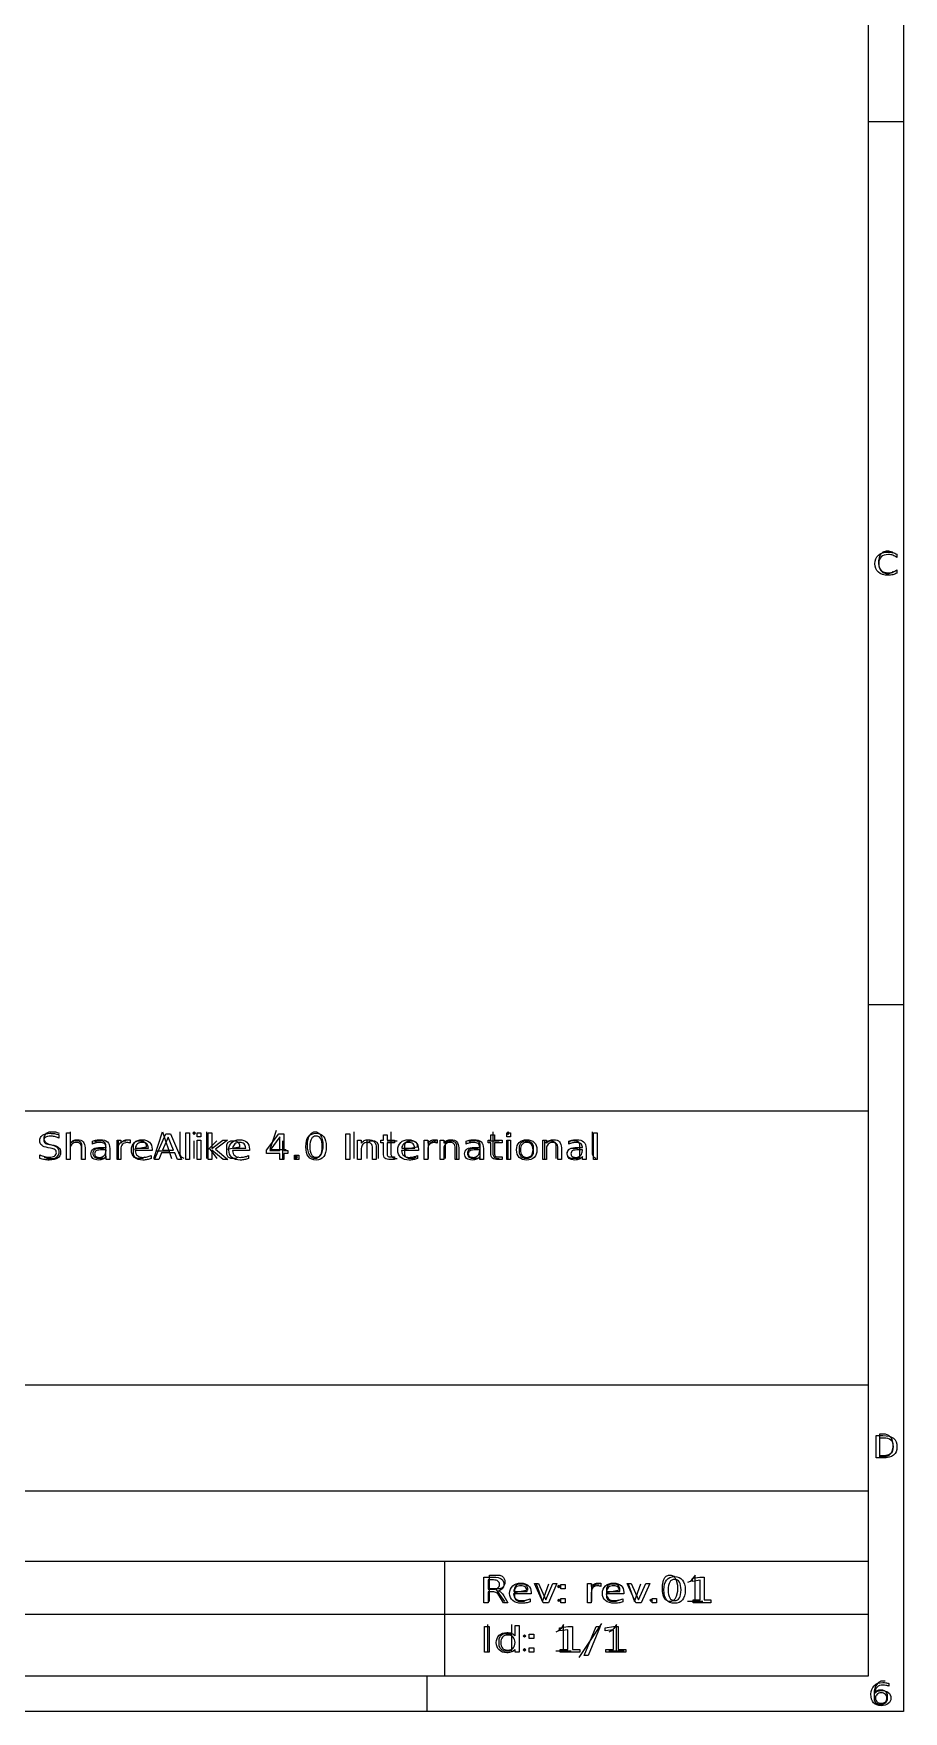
# Model space of a CAD drawing. Header units: millimetres. Extents: x 10 to 287, y 10 to 200.
# Drawn here: x 237.7 to 287, y 10 to 105 of the extents above; entities that cross this region are included whole.
import ezdxf

# ---------------------------------------------------------------- set-up
doc = ezdxf.new("R2010")
doc.units = ezdxf.units.MM
doc.layers.get('0').update_dxf_attribs({"linetype": 'CONTINUOUS'})

msp = doc.modelspace()

# ---------------------------------------------------------------- linework, layer by layer
at = {"color": 7}
for points in [[(10, 200.0072), (287.0022, 200.0072), (287.0022, 10), (10, 10)], [(12, 198.0072), (285.0022, 198.0072), (285.0022, 12), (12, 12)], [(286.63154, 75.52345)], [(177.0022, 44), (285.0022, 44), (285.0022, 12), (177.0022, 12)], [(246.34115, 42.76924), (246.54779, 42.76924), (246.54779, 41.24971), (246.34115, 41.24971)], [(246.98016, 42.76924), (247.1868, 42.76924), (247.1868, 42.5417), (246.98016, 42.5417)], [(247.6113, 42.76924), (247.81907, 42.76924), (247.81907, 41.87178), (248.43561, 42.34346), (248.69953, 42.34346), (248.03244, 41.83174), (248.7276, 41.24971), (248.45807, 41.24971), (247.81907, 41.78389), (247.81907, 41.24971), (247.6113, 41.24971)], [(253.6009, 42.8139), (253.7437, 42.8139), (253.8866, 42.7424), (253.958, 42.671), (254.0295, 42.5282), (254.1009, 42.2424), (254.1009, 41.8853), (254.0295, 41.5996), (253.958, 41.4567), (253.8866, 41.3853), (253.7437, 41.3139), (253.6009, 41.3139), (253.458, 41.3853), (253.3866, 41.4567), (253.3152, 41.5996), (253.2437, 41.8853), (253.2437, 42.2424), (253.3152, 42.5282), (253.3866, 42.671), (253.458, 42.7424)], [(264.53097, 42.7691), (264.73761, 42.7691), (264.73761, 42.54156), (264.53097, 42.54156)], [(269.44425, 42.76908), (269.65089, 42.76908), (269.65089, 41.24955), (269.44425, 41.24955)], [(240.63614, 41.90985)], [(244.42862, 41.84155)], [(245.20913, 42.70774), (245.46631, 42.70774), (246.10531, 41.24973), (245.86948, 41.24973), (245.71674, 41.62375), (244.96094, 41.62375), (244.80821, 41.24973), (244.569, 41.24973)], [(245.33716, 42.5134), (245.02945, 41.78781), (245.64599, 41.78781)], [(246.98016, 42.34346), (247.1868, 42.34346), (247.1868, 41.24971), (246.98016, 41.24971)], [(249.94497, 41.84149)], [(251.60821, 42.70768), (251.89346, 42.70768), (251.89346, 41.75748), (252.13266, 41.75748), (252.13266, 41.59342), (251.89346, 41.59342), (251.89346, 41.24967), (251.66773, 41.24967), (251.66773, 41.59342), (250.9108, 41.59342), (250.9108, 41.78385)], [(251.66771, 42.5358), (251.09496, 41.75748), (251.66771, 41.75748)], [(253.72401, 42.73404)], [(253.72401, 42.57779)], [(255.41305, 42.70764), (255.6399, 42.70764), (255.6399, 41.24963), (255.41305, 41.24963)], [(257.12794, 41.90969)], [(259.51775, 41.84141)], [(261.80763, 41.90965)], [(264.53097, 42.34332), (264.73761, 42.34332), (264.73761, 41.24957), (264.53097, 41.24957)], [(265.5295, 41.3139), (265.3866, 41.3853), (265.3152, 41.4567), (265.2437, 41.5996), (265.2437, 42.0282), (265.3152, 42.171), (265.3866, 42.2424), (265.5295, 42.3139), (265.7437, 42.3139), (265.8866, 42.2424), (265.958, 42.171), (266.0295, 42.0282), (266.0295, 41.5996), (265.958, 41.4567), (265.8866, 41.3853), (265.7437, 41.3139)], [(265.65738, 42.36968)], [(265.6574, 42.21734)], [(267.6227, 41.90963)], [(252.50776, 41.49771), (252.74472, 41.49771), (252.74472, 41.24967), (252.50776, 41.24967)], [(285.6617, 24.4136), (285.6617, 25.7136), (285.9712, 25.7136), (286.157, 25.6517), (286.2808, 25.5279), (286.3427, 25.4041), (286.4046, 25.1565), (286.4046, 24.9707), (286.3427, 24.7231), (286.2808, 24.5993), (286.157, 24.4755), (285.9712, 24.4136)], [(266.0998, 17.24372), (266.32756, 17.24372), (266.73637, 16.32575), (267.14518, 17.24372), (267.37294, 17.24372), (266.88237, 16.14997), (266.59037, 16.14997)], [(267.5937, 17.18415), (267.84015, 17.18415), (267.84015, 16.9361), (267.5937, 16.9361)], [(271.35356, 17.24368), (271.58133, 17.24368), (271.99014, 16.32571), (272.39895, 17.24368), (272.62671, 17.24368), (272.13614, 16.14993), (271.84413, 16.14993)], [(273.6996, 17.7217), (273.8424, 17.7217), (273.9853, 17.6502), (274.0567, 17.5788), (274.1281, 17.436), (274.1996, 17.1502), (274.1996, 16.7931), (274.1281, 16.5074), (274.0567, 16.3645), (273.9853, 16.2931), (273.8424, 16.2217), (273.6996, 16.2217), (273.5567, 16.2931), (273.4853, 16.3645), (273.4139, 16.5074), (273.3424, 16.7931), (273.3424, 17.1502), (273.4139, 17.436), (273.4853, 17.5788), (273.5567, 17.6502)], [(274.03301, 17.6343)], [(274.03301, 17.47805)], [(275.09124, 16.31594), (275.47669, 16.31594), (275.47669, 17.42825), (275.05737, 17.35795), (275.05737, 17.53764), (275.47435, 17.60794), (275.71029, 17.60794), (275.71029, 16.31595), (276.09574, 16.31595), (276.09574, 16.14994), (275.09124, 16.14994)], [(264.06391, 16.83355)], [(265.90123, 16.74179)], [(267.5937, 16.39801), (267.84015, 16.39801), (267.84015, 16.14997), (267.5937, 16.14997)], [(271.155, 16.74175)], [(272.76804, 16.39797), (273.01449, 16.39797), (273.01449, 16.14993), (272.76804, 16.14993)], [(263.26361, 14.80801), (263.52633, 14.80801), (263.52633, 13.35), (263.26361, 13.35)], [(264.99729, 14.27767)], [(265.79064, 14.38418), (266.06507, 14.38418), (266.06507, 14.13614), (265.79064, 14.13614)], [(267.55293, 13.51602), (267.98212, 13.51602), (267.98212, 14.62832), (267.51521, 14.55802), (267.51521, 14.73771), (267.97952, 14.80801), (268.24224, 14.80801), (268.24224, 13.51602), (268.67143, 13.51602), (268.67143, 13.35), (267.55293, 13.35)], [(269.59354, 14.80801), (269.81464, 14.80801), (269.13834, 13.16446), (268.91724, 13.16446)], [(270.14499, 13.51602), (270.57418, 13.51602), (270.57418, 14.62832), (270.10727, 14.55802), (270.10727, 14.73771), (270.57158, 14.80801), (270.8343, 14.80801), (270.8343, 13.51602), (271.26349, 13.51602), (271.26349, 13.35), (270.14499, 13.35)], [(264.18182, 13.8959)], [(265.79064, 13.59805), (266.06507, 13.59805), (266.06507, 13.35), (265.79064, 13.35)], [(286.1804, 11.58563)], [(285.7409, 11.04993)]]:
    msp.add_lwpolyline(points, close=True, dxfattribs=at)
for points in [[(287.0022, 100.0072), (285.0022, 100.0072)], [(286.4046, 74.5374), (286.3427, 74.4755), (286.157, 74.4136), (286.0332, 74.4136), (285.8474, 74.4755), (285.7236, 74.5993), (285.6617, 74.7231), (285.5998, 74.9707), (285.5998, 75.1565), (285.6617, 75.4041), (285.7236, 75.5279), (285.8474, 75.6517), (286.0332, 75.7136), (286.157, 75.7136), (286.3427, 75.6517), (286.4046, 75.5898)], [(286.63154, 75.52346), (286.63154, 75.34319)], [(286.63154, 74.63315), (286.63154, 74.45457)], [(287.0022, 50.0072), (285.0022, 50.0072)], [(238.3152, 41.3853), (238.5295, 41.3139), (238.8866, 41.3139), (239.0295, 41.3853), (239.1009, 41.4567), (239.1723, 41.5996), (239.1723, 41.7424), (239.1009, 41.8853), (239.0295, 41.9567), (238.8866, 42.0282), (238.6009, 42.0996), (238.458, 42.171), (238.3866, 42.2424), (238.3152, 42.3853), (238.3152, 42.5282), (238.3866, 42.671), (238.458, 42.7424), (238.6009, 42.8139), (238.958, 42.8139), (239.1723, 42.7424)], [(239.79049, 41.86788), (239.79049, 41.24972), (239.58273, 41.24972), (239.58273, 42.76925), (239.79049, 42.76925), (239.79049, 42.17355)], [(239.8152, 41.3139), (239.8152, 42.8139)], [(244.5295, 41.3139), (245.0295, 42.8139), (245.5295, 41.3139)], [(246.2437, 41.3139), (246.1009, 41.3853), (246.0295, 41.5282), (246.0295, 42.8139)], [(246.8152, 42.8139), (246.7437, 42.7424), (246.8152, 42.671), (246.8866, 42.7424), (246.8152, 42.8139), (246.8152, 42.671)], [(247.5295, 41.3139), (247.5295, 42.8139)], [(251.458, 42.8853), (251.1009, 41.8139), (252.0295, 41.8139)], [(255.8866, 41.3139), (255.8866, 42.8139)], [(257.958, 42.8139), (257.958, 41.5282), (258.0295, 41.3853), (258.1723, 41.3139), (258.3152, 41.3139)], [(263.7437, 42.8139), (263.7437, 41.5282), (263.8152, 41.3853), (263.958, 41.3139), (264.1009, 41.3139)], [(264.6009, 42.8139), (264.5295, 42.7424), (264.6009, 42.671), (264.6723, 42.7424), (264.6009, 42.8139), (264.6009, 42.671)], [(269.6009, 41.3139), (269.458, 41.3853), (269.3866, 41.5282), (269.3866, 42.8139)], [(238.68425, 41.89622), (238.54612, 41.91962)], [(238.61353, 42.10824), (238.75054, 42.08384)], [(239.1447, 42.65977), (239.14474, 42.65994)], [(239.14474, 42.65994), (239.14474, 42.46756)], [(240.458, 41.3139), (240.458, 42.0996), (240.3866, 42.2424), (240.2437, 42.3139), (240.0295, 42.3139), (239.8866, 42.2424), (239.8152, 42.171)], [(240.63613, 41.90994), (240.63613, 41.24979), (240.42949, 41.24979), (240.42949, 41.90408)], [(241.0618, 42.12757), (241.0618, 42.29358)], [(241.8152, 41.3853), (241.6723, 41.3139), (241.3152, 41.3139), (241.1723, 41.3853), (241.1009, 41.5282), (241.1009, 41.671), (241.1723, 41.8139), (241.3152, 41.8853), (241.6723, 41.8853), (241.8152, 41.9567)], [(241.8152, 41.3139), (241.8152, 42.0996), (241.7437, 42.2424), (241.6009, 42.3139), (241.3152, 42.3139), (241.1723, 42.2424)], [(241.53568, 41.94007), (241.82543, 41.94007), (241.82543, 41.95767)], [(242.03206, 41.87379), (242.03206, 41.24977), (241.82543, 41.24977), (241.82543, 41.41578)], [(242.0321, 41.87359), (242.03206, 41.87379)], [(242.65761, 41.82617), (242.65761, 41.25), (242.44985, 41.25), (242.44985, 42.34375), (242.65761, 42.34375), (242.65761, 42.17383)], [(242.5295, 41.3139), (242.5295, 42.3139)], [(242.5295, 42.0282), (242.6009, 42.171), (242.6723, 42.2424), (242.8152, 42.3139), (242.958, 42.3139)], [(243.18549, 42.36009), (243.18654, 42.17555)], [(244.0295, 41.3853), (243.8866, 41.3139), (243.6009, 41.3139), (243.458, 41.3853), (243.3866, 41.5282), (243.3866, 42.0996), (243.458, 42.2424), (243.6009, 42.3139), (243.8866, 42.3139), (244.0295, 42.2424), (244.1009, 42.0996), (244.1009, 41.9567), (243.3866, 41.8139)], [(244.42862, 41.84156), (244.42862, 41.75366), (243.47854, 41.75366)], [(243.48532, 41.89325), (244.22198, 41.89426)], [(246.8152, 41.3139), (246.8152, 42.3139)], [(248.1009, 42.3139), (247.5295, 41.7424)], [(247.6723, 41.8853), (248.1009, 41.3139)], [(249.3152, 41.3853), (249.1723, 41.3139), (248.8866, 41.3139), (248.7437, 41.3853), (248.6723, 41.5282), (248.6723, 42.0996), (248.7437, 42.2424), (248.8866, 42.3139), (249.1723, 42.3139), (249.3152, 42.2424), (249.3866, 42.0996), (249.3866, 41.9567), (248.6723, 41.8139)], [(249.94497, 41.8415), (249.94497, 41.7536), (248.99488, 41.7536)], [(249.00167, 41.89319), (249.73833, 41.8942)], [(251.8152, 42.3139), (251.8152, 41.3139)], [(256.28229, 41.86772), (256.28229, 41.24956), (256.07453, 41.24956), (256.07453, 42.34331), (256.28229, 42.34331), (256.28229, 42.17339)], [(256.6009, 42.3139), (256.6009, 41.3139)], [(256.6009, 42.171), (256.6723, 42.2424), (256.8152, 42.3139), (257.0295, 42.3139), (257.1723, 42.2424), (257.2437, 42.0996), (257.2437, 41.3139)], [(257.12793, 41.90978), (257.12793, 41.24963), (256.92129, 41.24963), (256.92129, 41.90392)], [(257.53672, 41.61001), (257.53672, 42.20376), (257.38511, 42.20376), (257.38511, 42.34341), (257.53672, 42.34341), (257.53672, 42.65395), (257.74447, 42.65392)], [(257.7437, 42.3139), (258.3152, 42.3139)], [(257.74447, 42.65392), (257.74447, 42.34338), (258.1701, 42.34338), (258.1701, 42.20373), (257.74447, 42.20373), (257.74447, 41.60998)], [(259.51775, 41.84142), (259.51775, 41.75352), (258.56766, 41.75352)], [(258.57436, 41.89311), (259.31111, 41.89412)], [(259.3866, 41.3853), (259.2437, 41.3139), (258.958, 41.3139), (258.8152, 41.3853), (258.7437, 41.5282), (258.7437, 42.0996), (258.8152, 42.2424), (258.958, 42.3139), (259.2437, 42.3139), (259.3866, 42.2424), (259.458, 42.0996), (259.458, 41.9567), (258.7437, 41.8139)], [(260.05672, 41.82599), (260.05672, 41.24982), (259.84896, 41.24982), (259.84896, 42.34357), (260.05672, 42.34357), (260.05672, 42.17365)], [(260.1009, 41.3139), (260.1009, 42.3139)], [(260.1009, 42.0282), (260.1723, 42.171), (260.2437, 42.2424), (260.3866, 42.3139), (260.5295, 42.3139)], [(260.58461, 42.35991), (260.58575, 42.17537)], [(260.96198, 41.86768), (260.96198, 41.24952), (260.75422, 41.24952), (260.75422, 42.34327), (260.96198, 42.34327), (260.96198, 42.17335)], [(261.0295, 42.3139), (261.0295, 41.3139)], [(261.0295, 42.171), (261.1009, 42.2424), (261.2437, 42.3139), (261.458, 42.3139), (261.6009, 42.2424), (261.6723, 42.0996), (261.6723, 41.3139)], [(261.80762, 41.90974), (261.80762, 41.24959), (261.60098, 41.24959), (261.60098, 41.90388)], [(262.23327, 42.12737), (262.23327, 42.29338)], [(263.0295, 41.3853), (262.8866, 41.3139), (262.5295, 41.3139), (262.3866, 41.3853), (262.3152, 41.5282), (262.3152, 41.671), (262.3866, 41.8139), (262.5295, 41.8853), (262.8866, 41.8853), (263.0295, 41.9567)], [(263.0295, 41.3139), (263.0295, 42.0996), (262.958, 42.2424), (262.8152, 42.3139), (262.5295, 42.3139), (262.3866, 42.2424)], [(262.70716, 41.93987), (262.9969, 41.93987), (262.9969, 41.95747)], [(263.20354, 41.87359), (263.20354, 41.24957), (262.9969, 41.24957), (262.9969, 41.41558)], [(263.20357, 41.87339), (263.20354, 41.87359)], [(263.62582, 41.60995), (263.62582, 42.2037), (263.47421, 42.2037), (263.47421, 42.34335), (263.62582, 42.34335), (263.62582, 42.65389), (263.83357, 42.65386)], [(263.5295, 42.3139), (264.1009, 42.3139)], [(263.83357, 42.65386), (263.83357, 42.34332), (264.2592, 42.34332), (264.2592, 42.20367), (263.83357, 42.20367), (263.83357, 41.60992)], [(264.6009, 41.3139), (264.6009, 42.3139)], [(266.77706, 41.86766), (266.77706, 41.2495), (266.5693, 41.2495), (266.5693, 42.34325), (266.77706, 42.34325), (266.77706, 42.17333)], [(266.6723, 42.3139), (266.6723, 41.3139)], [(266.6723, 42.171), (266.7437, 42.2424), (266.8866, 42.3139), (267.1009, 42.3139), (267.2437, 42.2424), (267.3152, 42.0996), (267.3152, 41.3139)], [(267.62269, 41.90972), (267.62269, 41.24957), (267.41606, 41.24957), (267.41606, 41.90386)], [(268.6723, 41.3853), (268.5295, 41.3139), (268.1723, 41.3139), (268.0295, 41.3853), (267.958, 41.5282), (267.958, 41.671), (268.0295, 41.8139), (268.1723, 41.8853), (268.5295, 41.8853), (268.6723, 41.9567)], [(268.6723, 41.3139), (268.6723, 42.0996), (268.6009, 42.2424), (268.458, 42.3139), (268.1723, 42.3139), (268.0295, 42.2424)], [(268.04835, 42.12735), (268.04835, 42.29336)], [(268.52224, 41.93985), (268.81198, 41.93985), (268.81198, 41.95745)], [(269.01862, 41.87357), (269.01862, 41.24955), (268.81198, 41.24955), (268.81198, 41.41556)], [(269.01865, 41.87337), (269.01862, 41.87357)], [(238.07223, 41.31424), (238.07223, 41.51737)], [(241.82543, 41.75951), (241.82543, 41.79951), (241.61991, 41.79959)], [(244.38033, 41.47536), (244.38033, 41.30544)], [(244.6723, 41.7424), (245.3866, 41.7424)], [(249.89668, 41.4753), (249.89668, 41.30538)], [(252.6009, 41.4567), (252.6723, 41.3853), (252.6009, 41.3139), (252.5295, 41.3853), (252.6009, 41.4567), (252.6009, 41.3139)], [(257.9579, 41.4), (258.17015, 41.4), (258.17015, 41.24961), (257.9579, 41.24961)], [(259.46946, 41.47522), (259.46946, 41.3053)], [(262.99691, 41.75931), (262.99691, 41.79931), (262.79139, 41.79939)], [(264.04699, 41.39994), (264.25924, 41.39994), (264.25924, 41.24955), (264.04699, 41.24955)], [(268.81199, 41.75929), (268.81199, 41.79929), (268.60647, 41.79937)], [(177.0022, 28.5), (285.0022, 28.5)], [(285.44711, 25.62079), (285.83921, 25.62079)], [(285.83921, 24.35721), (285.44711, 24.35721), (285.44711, 25.62079)], [(285.63796, 25.4803), (285.63796, 24.4977), (285.8685, 24.4977)], [(285.8685, 25.4803), (285.63796, 25.4803)], [(177.0022, 22.5), (285.0022, 22.5)], [(177.0022, 18.5), (285.0022, 18.5)], [(261.0022, 18.5), (261.0022, 12)], [(263.72988, 16.76617), (263.47291, 16.76617), (263.47291, 16.14996), (263.23697, 16.14996), (263.23697, 17.60796), (263.76959, 17.60796)], [(263.47291, 17.44591), (263.47291, 16.92833), (263.76959, 16.92833)], [(263.76959, 17.44585), (263.47291, 17.44591)], [(263.5567, 16.2217), (263.5567, 17.7217), (264.1281, 17.7217), (264.271, 17.6502), (264.3424, 17.5788), (264.4139, 17.436), (264.4139, 17.2217), (264.3424, 17.0788), (264.271, 17.0074), (264.1281, 16.936), (263.5567, 16.936)], [(265.6281, 16.2931), (265.4853, 16.2217), (265.1996, 16.2217), (265.0567, 16.2931), (264.9853, 16.436), (264.9853, 17.0074), (265.0567, 17.1502), (265.1996, 17.2217), (265.4853, 17.2217), (265.6281, 17.1502), (265.6996, 17.0074), (265.6996, 16.8645), (264.9853, 16.7217)], [(266.1996, 17.2217), (266.5567, 16.2217), (266.9139, 17.2217)], [(267.4853, 17.1502), (267.5567, 17.0788), (267.4853, 17.0074), (267.4139, 17.0788), (267.4853, 17.1502), (267.4853, 17.0074)], [(269.31314, 16.72637), (269.31314, 16.1502), (269.09705, 16.1502), (269.09705, 17.24395), (269.31314, 17.24395), (269.31314, 17.07403)], [(269.3424, 16.2217), (269.3424, 17.2217)], [(269.3424, 16.936), (269.4139, 17.0788), (269.4853, 17.1502), (269.6281, 17.2217), (269.771, 17.2217)], [(269.86218, 17.26029), (269.86317, 17.07575)], [(270.8424, 16.2931), (270.6996, 16.2217), (270.4139, 16.2217), (270.271, 16.2931), (270.1996, 16.436), (270.1996, 17.0074), (270.271, 17.1502), (270.4139, 17.2217), (270.6996, 17.2217), (270.8424, 17.1502), (270.9139, 17.0074), (270.9139, 16.8645), (270.1996, 16.7217)], [(271.4139, 17.2217), (271.771, 16.2217), (272.1281, 17.2217)], [(275.1996, 16.2217), (275.1996, 17.7217), (275.0567, 17.5074), (274.9139, 17.3645), (274.771, 17.2931)], [(264.4139, 16.2217), (263.9139, 16.936)], [(264.35594, 16.54844), (264.59538, 16.15001), (264.34192, 16.15001), (264.11883, 16.52403)], [(265.90123, 16.7418), (265.90123, 16.6539), (264.91308, 16.6539)], [(264.92008, 16.79349), (265.68632, 16.7945)], [(265.85101, 16.3756), (265.85101, 16.20568)], [(267.4853, 16.3645), (267.5567, 16.2931), (267.4853, 16.2217), (267.4139, 16.2931), (267.4853, 16.3645), (267.4853, 16.2217)], [(271.155, 16.74176), (271.155, 16.65386), (270.16685, 16.65386)], [(270.17384, 16.79345), (270.94008, 16.79446)], [(271.10478, 16.37556), (271.10478, 16.20564)], [(272.6996, 16.3645), (272.771, 16.2931), (272.6996, 16.2217), (272.6281, 16.2931), (272.6996, 16.3645), (272.6996, 16.2217)], [(275.6281, 16.2217), (274.771, 16.2217)], [(177.0022, 15.5), (285.0022, 15.5)], [(263.458, 13.4139), (263.458, 14.9139)], [(264.8152, 13.4853), (264.6723, 13.4139), (264.3866, 13.4139), (264.2437, 13.4853), (264.1723, 13.5567), (264.1009, 13.6996), (264.1009, 14.1282), (264.1723, 14.271), (264.2437, 14.3424), (264.3866, 14.4139), (264.6723, 14.4139), (264.8152, 14.3424)], [(264.8152, 13.4139), (264.8152, 14.9139)], [(264.99729, 14.27774), (264.99729, 14.86954), (265.2366, 14.86954), (265.2366, 13.35), (264.99729, 13.35), (264.99729, 13.51407)], [(265.5295, 14.3424), (265.6009, 14.271), (265.5295, 14.1996), (265.458, 14.271), (265.5295, 14.3424), (265.5295, 14.1996)], [(267.7437, 13.4139), (267.7437, 14.9139), (267.6009, 14.6996), (267.458, 14.5567), (267.3152, 14.4853)], [(269.8866, 14.9853), (268.6009, 13.0567)], [(270.7437, 13.4139), (270.7437, 14.9139), (270.6009, 14.6996), (270.458, 14.5567), (270.3152, 14.4853)], [(265.5295, 13.5567), (265.6009, 13.4853), (265.5295, 13.4139), (265.458, 13.4853), (265.5295, 13.5567), (265.5295, 13.4139)], [(268.1723, 13.4139), (267.3152, 13.4139)], [(271.1723, 13.4139), (270.3152, 13.4139)], [(260, 12), (260, 10)], [(285.9654, 11.7064), (285.7177, 11.7064), (285.5939, 11.6445), (285.532, 11.5826), (285.4082, 11.3969), (285.3463, 11.1493), (285.3463, 10.654), (285.4082, 10.5302), (285.4701, 10.4683), (285.5939, 10.4064), (285.8415, 10.4064), (285.9654, 10.4683), (286.0273, 10.5302), (286.0892, 10.654), (286.0892, 10.9635), (286.0273, 11.0873), (285.9654, 11.1493), (285.8415, 11.2112), (285.5939, 11.2112), (285.4701, 11.1493), (285.4082, 11.0873), (285.3463, 10.9635)], [(286.1804, 11.58566), (286.1804, 11.42993)]]:
    msp.add_lwpolyline(points, dxfattribs=at)
for points in [[(285.37702, 74.98774), (285.37702, 75.19086), (285.444747, 75.350817), (285.5802, 75.46761)], [(285.5802, 75.46761), (285.71566, 75.58497), (285.90113, 75.64365), (286.13661, 75.64365)], [(285.74067, 75.37029), (285.646197, 75.28227), (285.59896, 75.154757), (285.59896, 74.98775)], [(286.14911, 75.50317), (285.971283, 75.50317), (285.835137, 75.458877), (285.74067, 75.37029)], [(286.13661, 75.64365), (286.22969, 75.64365), (286.317213, 75.633483), (286.39918, 75.61315)], [(286.40439, 75.46337), (286.32451, 75.489903), (286.239417, 75.50317), (286.14911, 75.50317)], [(286.39918, 75.61315), (286.481847, 75.593417), (286.5593, 75.563517), (286.63154, 75.52345)], [(286.63154, 75.34319), (286.560687, 75.39679), (286.48497, 75.43685), (286.40439, 75.46337)], [(285.5802, 74.50786), (285.444747, 74.62522), (285.37702, 74.78518), (285.37702, 74.98774)], [(286.13661, 74.33267), (285.90113, 74.33267), (285.71566, 74.391067), (285.5802, 74.50786)], [(285.59896, 74.98775), (285.59896, 74.821303), (285.646197, 74.693787), (285.74067, 74.6052)], [(285.74067, 74.6052), (285.835137, 74.51718), (285.971283, 74.47317), (286.14911, 74.47317)], [(286.3971, 74.36317), (286.315133, 74.342837), (286.228303, 74.33267), (286.13661, 74.33267)], [(286.14911, 74.47317), (286.239417, 74.47317), (286.32451, 74.486437), (286.40439, 74.51297)], [(286.63154, 74.45457), (286.557907, 74.41397), (286.47976, 74.383503), (286.3971, 74.36317)], [(286.40439, 74.51297), (286.48497, 74.539503), (286.560687, 74.579563), (286.63154, 74.63315)], [(238.06546, 42.31806), (238.06546, 42.446967), (238.117493, 42.548527), (238.22156, 42.62274)], [(238.17889, 42.05731), (238.10327, 42.119777), (238.06546, 42.206693), (238.06546, 42.31806)], [(238.54612, 41.91962), (238.376913, 41.948887), (238.254503, 41.994783), (238.17889, 42.05731)], [(238.22156, 42.62274), (238.32638, 42.69696), (238.470503, 42.73407), (238.65393, 42.73407)], [(238.39343, 42.51156), (238.326763, 42.469893), (238.29343, 42.410647), (238.29343, 42.33382)], [(238.29343, 42.33382), (238.29343, 42.269353), (238.31553, 42.220527), (238.35973, 42.18734)], [(238.35973, 42.18734), (238.404663, 42.154807), (238.489263, 42.12844), (238.61353, 42.10824)], [(238.6798, 42.57406), (238.556267, 42.57406), (238.46081, 42.553227), (238.39343, 42.51156)], [(238.65393, 42.73407), (238.732543, 42.73407), (238.812653, 42.72787), (238.89426, 42.71547)], [(238.90104, 42.54766), (238.824673, 42.56526), (238.750927, 42.57406), (238.6798, 42.57406)], [(238.93244, 41.80542), (238.882307, 41.84582), (238.799577, 41.876087), (238.68425, 41.89622)], [(238.75054, 42.08384), (238.919747, 42.05584), (239.044403, 42.00636), (239.12451, 41.9354)], [(238.89426, 42.71547), (238.975867, 42.70307), (239.059347, 42.684503), (239.1447, 42.65977)], [(239.14474, 42.46756), (239.05864, 42.50336), (238.977407, 42.53006), (238.90104, 42.54766)], [(239.00884, 41.63745), (239.00884, 41.70907), (238.983373, 41.76506), (238.93244, 41.80542)], [(239.12451, 41.9354), (239.20537, 41.865093), (239.2458, 41.770693), (239.2458, 41.6522)], [(239.79049, 42.17355), (239.83989, 42.239283), (239.897913, 42.288437), (239.96456, 42.32101)], [(239.88709, 42.12081), (239.82269, 42.058943), (239.79049, 41.974633), (239.79049, 41.86788)], [(240.15101, 42.21361), (240.03945, 42.21361), (239.951477, 42.182677), (239.88709, 42.12081)], [(239.96456, 42.32101), (240.031947, 42.353543), (240.109437, 42.36981), (240.19703, 42.36981)], [(240.35989, 42.13651), (240.31349, 42.18791), (240.243863, 42.21361), (240.15101, 42.21361)], [(240.19703, 42.36981), (240.34153, 42.36981), (240.45084, 42.33075), (240.52496, 42.25263)], [(240.42949, 41.90408), (240.42949, 42.0076), (240.40629, 42.085077), (240.35989, 42.13651)], [(240.52496, 42.25263), (240.59908, 42.175157), (240.63614, 42.060897), (240.63614, 41.90985)], [(240.96967, 41.56805), (240.96967, 41.691097), (241.016837, 41.78387), (241.11117, 41.84637)], [(241.0618, 42.29358), (241.13742, 42.31898), (241.210793, 42.337847), (241.28192, 42.35018)], [(241.25833, 42.19497), (241.190203, 42.17997), (241.124693, 42.157503), (241.0618, 42.12757)], [(241.11117, 41.84637), (241.206257, 41.908837), (241.34776, 41.94007), (241.53568, 41.94007)], [(241.46834, 42.21747), (241.396467, 42.21747), (241.326463, 42.20997), (241.25833, 42.19497)], [(241.28192, 42.35018), (241.35304, 42.36318), (241.422293, 42.36968), (241.48968, 42.36968)], [(241.73113, 42.14907), (241.668997, 42.19467), (241.5814, 42.21747), (241.46834, 42.21747)], [(241.48968, 42.36968), (241.671613, 42.36968), (241.8075, 42.328667), (241.89734, 42.24664)], [(241.82543, 41.95767), (241.82543, 42.04035), (241.793997, 42.10415), (241.73113, 42.14907)], [(241.89734, 42.24664), (241.98718, 42.164607), (242.0321, 42.040257), (242.0321, 41.87359)], [(242.65761, 42.17383), (242.70101, 42.24023), (242.757537, 42.289383), (242.82719, 42.32129)], [(242.75081, 42.11035), (242.688677, 42.044617), (242.65761, 41.94989), (242.65761, 41.82617)], [(243.02034, 42.20995), (242.903547, 42.20995), (242.813703, 42.17675), (242.75081, 42.11035)], [(242.82719, 42.32129), (242.896817, 42.353823), (242.981417, 42.37009), (243.08099, 42.37009)], [(243.11014, 42.20095), (243.083207, 42.20695), (243.053273, 42.20995), (243.02034, 42.20995)], [(243.08099, 42.37009), (243.09519, 42.37009), (243.110923, 42.36909), (243.12819, 42.36709)], [(243.18654, 42.17555), (243.16334, 42.187283), (243.137873, 42.19575), (243.11014, 42.20095)], [(243.12819, 42.36709), (243.14539, 42.365757), (243.16449, 42.363423), (243.18549, 42.36009)], [(243.26291, 41.78589), (243.26291, 41.96493), (243.318313, 42.106857), (243.42912, 42.21167)], [(243.42912, 42.21167), (243.540673, 42.317137), (243.690787, 42.36987), (243.87946, 42.36987)], [(243.60436, 42.13251), (243.535487, 42.075843), (243.495807, 41.99609), (243.48532, 41.89325)], [(243.88175, 42.21751), (243.766457, 42.21751), (243.673993, 42.189177), (243.60436, 42.13251)], [(243.87946, 42.36987), (244.04866, 42.36987), (244.1823, 42.322347), (244.28038, 42.2273)], [(244.12658, 42.12961), (244.06518, 42.18821), (243.98357, 42.21751), (243.88175, 42.21751)], [(244.22198, 41.89426), (244.220647, 41.992567), (244.188847, 42.071017), (244.12658, 42.12961)], [(244.28038, 42.2273), (244.379207, 42.1329), (244.42862, 42.004317), (244.42862, 41.84155)], [(248.77926, 41.78583), (248.77926, 41.96487), (248.834663, 42.106797), (248.94547, 42.21161)], [(248.94547, 42.21161), (249.057023, 42.317077), (249.207137, 42.36981), (249.39581, 42.36981)], [(249.12071, 42.13245), (249.051837, 42.075783), (249.012157, 41.99603), (249.00167, 41.89319)], [(249.3981, 42.21745), (249.282807, 42.21745), (249.190343, 42.189117), (249.12071, 42.13245)], [(249.39581, 42.36981), (249.56501, 42.36981), (249.69865, 42.322287), (249.79673, 42.22724)], [(249.64293, 42.12955), (249.58153, 42.18815), (249.49992, 42.21745), (249.3981, 42.21745)], [(249.73833, 41.8942), (249.736997, 41.992507), (249.705197, 42.070957), (249.64293, 42.12955)], [(249.79673, 42.22724), (249.895557, 42.13284), (249.94497, 42.004257), (249.94497, 41.84149)], [(253.14452, 41.97721), (253.14452, 42.223303), (253.193933, 42.410803), (253.29276, 42.53971)], [(253.29276, 41.41471), (253.193933, 41.544263), (253.14452, 41.731763), (253.14452, 41.97721)], [(253.29276, 42.53971), (253.392333, 42.669263), (253.536083, 42.73404), (253.72401, 42.73404)], [(253.46009, 42.4274), (253.40169, 42.327793), (253.37249, 42.17773), (253.37249, 41.97721)], [(253.37249, 41.97721), (253.37249, 41.777337), (253.40169, 41.62727), (253.46009, 41.52701)], [(253.72401, 42.57779), (253.60721, 42.57779), (253.519237, 42.52766), (253.46009, 42.4274)], [(253.72401, 42.73404), (253.91193, 42.73404), (254.055303, 42.669263), (254.15413, 42.53971)], [(253.98792, 42.4274), (253.92952, 42.52766), (253.84155, 42.57779), (253.72401, 42.57779)], [(254.07662, 41.97721), (254.07662, 42.17773), (254.047053, 42.327793), (253.98792, 42.4274)], [(253.98792, 41.52701), (254.047053, 41.62727), (254.07662, 41.777337), (254.07662, 41.97721)], [(254.15413, 42.53971), (254.253703, 42.410803), (254.30349, 42.223303), (254.30349, 41.97721)], [(254.30349, 41.97721), (254.30349, 41.731763), (254.253703, 41.544263), (254.15413, 41.41471)], [(256.28229, 42.17339), (256.33169, 42.239123), (256.389713, 42.288277), (256.45636, 42.32085)], [(256.37889, 42.12065), (256.31449, 42.058783), (256.28229, 41.974473), (256.28229, 41.86772)], [(256.64281, 42.21345), (256.53125, 42.21345), (256.443277, 42.182517), (256.37889, 42.12065)], [(256.45636, 42.32085), (256.523747, 42.353383), (256.601237, 42.36965), (256.68883, 42.36965)], [(256.85169, 42.13635), (256.80529, 42.18775), (256.735663, 42.21345), (256.64281, 42.21345)], [(256.68883, 42.36965), (256.83333, 42.36965), (256.94264, 42.33059), (257.01676, 42.25247)], [(256.92129, 41.90392), (256.92129, 42.00744), (256.89809, 42.084917), (256.85169, 42.13635)], [(257.01676, 42.25247), (257.09088, 42.174997), (257.12794, 42.060737), (257.12794, 41.90969)], [(258.35204, 41.78575), (258.35204, 41.96479), (258.407443, 42.106717), (258.51825, 42.21153)], [(258.51825, 42.21153), (258.629803, 42.316997), (258.779913, 42.36973), (258.96858, 42.36973)], [(258.6934, 42.13237), (258.62452, 42.075703), (258.58484, 41.99595), (258.57436, 41.89311)], [(258.97079, 42.21737), (258.85549, 42.21737), (258.763027, 42.189037), (258.6934, 42.13237)], [(258.96858, 42.36973), (259.137787, 42.36973), (259.27143, 42.322207), (259.36951, 42.22716)], [(259.21561, 42.12947), (259.15421, 42.18807), (259.072603, 42.21737), (258.97079, 42.21737)], [(259.31111, 41.89412), (259.309777, 41.992427), (259.277943, 42.070877), (259.21561, 42.12947)], [(259.36951, 42.22716), (259.468337, 42.13276), (259.51775, 42.004177), (259.51775, 41.84141)], [(260.05672, 42.17365), (260.10012, 42.24005), (260.156647, 42.289203), (260.2263, 42.32111)], [(260.14992, 42.11017), (260.087787, 42.044437), (260.05672, 41.94971), (260.05672, 41.82599)], [(260.41945, 42.20977), (260.302657, 42.20977), (260.212813, 42.17657), (260.14992, 42.11017)], [(260.2263, 42.32111), (260.295927, 42.353643), (260.38053, 42.36991), (260.48011, 42.36991)], [(260.50935, 42.20077), (260.482417, 42.20677), (260.45245, 42.20977), (260.41945, 42.20977)], [(260.48011, 42.36991), (260.49431, 42.36991), (260.510043, 42.36891), (260.52731, 42.36691)], [(260.58575, 42.17537), (260.56255, 42.187103), (260.537083, 42.19557), (260.50935, 42.20077)], [(260.52731, 42.36691), (260.54451, 42.365577), (260.56361, 42.363243), (260.58461, 42.35991)], [(260.96198, 42.17335), (261.01138, 42.239083), (261.069403, 42.288237), (261.13605, 42.32081)], [(261.05858, 42.12061), (260.99418, 42.058743), (260.96198, 41.974433), (260.96198, 41.86768)], [(261.32249, 42.21341), (261.210937, 42.21341), (261.122967, 42.182477), (261.05858, 42.12061)], [(261.13605, 42.32081), (261.20343, 42.353343), (261.28092, 42.36961), (261.36852, 42.36961)], [(261.53138, 42.13631), (261.48498, 42.18771), (261.41535, 42.21341), (261.32249, 42.21341)], [(261.36852, 42.36961), (261.513013, 42.36961), (261.62232, 42.33055), (261.69644, 42.25243)], [(261.60098, 41.90388), (261.60098, 42.0074), (261.57778, 42.084877), (261.53138, 42.13631)], [(261.69644, 42.25243), (261.770567, 42.174957), (261.80763, 42.060697), (261.80763, 41.90965)], [(262.14115, 41.56785), (262.14115, 41.690897), (262.188317, 41.78367), (262.28265, 41.84617)], [(262.23327, 42.29338), (262.30889, 42.31878), (262.382263, 42.337647), (262.45339, 42.34998)], [(262.4298, 42.19477), (262.361673, 42.17977), (262.296163, 42.157303), (262.23327, 42.12737)], [(262.28265, 41.84617), (262.377737, 41.908637), (262.51924, 41.93987), (262.70716, 41.93987)], [(262.63981, 42.21727), (262.567937, 42.21727), (262.497933, 42.20977), (262.4298, 42.19477)], [(262.45339, 42.34998), (262.52451, 42.36298), (262.593763, 42.36948), (262.66115, 42.36948)], [(262.9026, 42.14887), (262.840467, 42.19447), (262.75287, 42.21727), (262.63981, 42.21727)], [(262.66115, 42.36948), (262.843077, 42.36948), (262.978963, 42.328467), (263.06881, 42.24644)], [(262.9969, 41.95747), (262.9969, 42.04015), (262.965467, 42.10395), (262.9026, 42.14887)], [(263.06881, 42.24644), (263.15865, 42.164407), (263.20357, 42.040057), (263.20357, 41.87339)], [(265.08014, 41.79547), (265.08014, 41.975157), (265.13105, 42.11578), (265.23287, 42.21734)], [(265.23287, 42.21734), (265.335443, 42.3189), (265.476947, 42.36968), (265.65738, 42.36968)], [(265.39459, 42.10406), (265.33019, 42.029193), (265.29799, 41.92633), (265.29799, 41.79547)], [(265.65738, 42.21734), (265.546573, 42.21734), (265.458977, 42.17958), (265.39459, 42.10406)], [(265.65738, 42.36968), (265.837067, 42.36968), (265.978193, 42.3189), (266.08076, 42.21734)], [(265.91907, 42.10308), (265.85467, 42.179253), (265.767447, 42.21734), (265.6574, 42.21734)], [(266.01567, 41.79547), (266.01567, 41.925023), (265.98347, 42.02756), (265.91907, 42.10308)], [(266.08076, 42.21734), (266.183333, 42.11578), (266.23462, 41.975157), (266.23462, 41.79547)], [(266.77706, 42.17333), (266.82646, 42.239063), (266.884483, 42.288217), (266.95113, 42.32079)], [(266.87366, 42.12059), (266.80926, 42.058723), (266.77706, 41.974413), (266.77706, 41.86766)], [(267.13757, 42.21339), (267.026017, 42.21339), (266.938047, 42.182457), (266.87366, 42.12059)], [(266.95113, 42.32079), (267.01851, 42.353323), (267.096, 42.36959), (267.1836, 42.36959)], [(267.34646, 42.13629), (267.30006, 42.18769), (267.23043, 42.21339), (267.13757, 42.21339)], [(267.1836, 42.36959), (267.328093, 42.36959), (267.4374, 42.33053), (267.51152, 42.25241)], [(267.41606, 41.90386), (267.41606, 42.00738), (267.39286, 42.084857), (267.34646, 42.13629)], [(267.51152, 42.25241), (267.58564, 42.174937), (267.6227, 42.060677), (267.6227, 41.90963)], [(267.95623, 41.56783), (267.95623, 41.690877), (268.003397, 41.78365), (268.09773, 41.84615)], [(268.04835, 42.29336), (268.12397, 42.31876), (268.19734, 42.337627), (268.26846, 42.34996)], [(268.24488, 42.19475), (268.176747, 42.17975), (268.111237, 42.157283), (268.04835, 42.12735)], [(268.09773, 41.84615), (268.192817, 41.908617), (268.33432, 41.93985), (268.52224, 41.93985)], [(268.45489, 42.21725), (268.383017, 42.21725), (268.313013, 42.20975), (268.24488, 42.19475)], [(268.26846, 42.34996), (268.339587, 42.36296), (268.408843, 42.36946), (268.47623, 42.36946)], [(268.71768, 42.14885), (268.655547, 42.19445), (268.56795, 42.21725), (268.45489, 42.21725)], [(268.47623, 42.36946), (268.658157, 42.36946), (268.794043, 42.328447), (268.88389, 42.24642)], [(268.81198, 41.95745), (268.81198, 42.04013), (268.780547, 42.10393), (268.71768, 42.14885)], [(268.88389, 42.24642), (268.97373, 42.164387), (269.01865, 42.040037), (269.01865, 41.87337)], [(238.07223, 41.51737), (238.164317, 41.472437), (238.254533, 41.43858), (238.34288, 41.4158)], [(238.34962, 41.24494), (238.260527, 41.26054), (238.168063, 41.28364), (238.07223, 41.31424)], [(238.34288, 41.4158), (238.431227, 41.393), (238.518073, 41.3816), (238.60342, 41.3816)], [(238.60342, 41.22154), (238.52406, 41.22154), (238.43946, 41.22934), (238.34962, 41.24494)], [(238.60342, 41.3816), (238.732947, 41.3816), (238.8329, 41.403733), (238.90328, 41.448)], [(239.08184, 41.33091), (238.97328, 41.257997), (238.813807, 41.22154), (238.60342, 41.22154)], [(238.90328, 41.448), (238.973653, 41.492267), (239.00884, 41.555417), (239.00884, 41.63745)], [(239.2458, 41.6522), (239.2458, 41.510927), (239.191147, 41.40383), (239.08184, 41.33091)], [(241.0831, 41.31512), (241.00748, 41.378253), (240.96967, 41.462563), (240.96967, 41.56805)], [(241.39081, 41.22142), (241.262037, 41.22142), (241.159467, 41.252653), (241.0831, 41.31512)], [(241.27289, 41.74979), (241.20849, 41.71659), (241.17629, 41.65995), (241.17629, 41.57987)], [(241.17629, 41.57987), (241.17629, 41.51607), (241.200257, 41.465287), (241.24819, 41.42752)], [(241.24819, 41.42752), (241.296857, 41.390387), (241.36274, 41.37182), (241.44584, 41.37182)], [(241.61991, 41.79959), (241.45295, 41.79959), (241.337277, 41.78299), (241.27289, 41.74979)], [(241.64911, 41.26832), (241.57873, 41.237053), (241.49263, 41.22142), (241.39081, 41.22142)], [(241.44584, 41.37182), (241.560387, 41.37182), (241.6521, 41.406977), (241.72098, 41.47729)], [(241.82543, 41.41578), (241.77823, 41.34938), (241.719457, 41.300227), (241.64911, 41.26832)], [(241.72098, 41.47729), (241.790613, 41.54825), (241.82543, 41.642323), (241.82543, 41.75951)], [(243.43811, 41.37378), (243.32131, 41.475347), (243.26291, 41.612717), (243.26291, 41.78589)], [(243.9154, 41.22144), (243.714747, 41.22144), (243.55565, 41.27222), (243.43811, 41.37378)], [(243.47854, 41.75366), (243.48754, 41.629967), (243.530213, 41.535567), (243.60656, 41.47046)], [(243.60656, 41.47046), (243.683673, 41.405993), (243.790737, 41.37376), (243.92775, 41.37376)], [(244.15236, 41.24294), (244.074493, 41.228607), (243.995507, 41.22144), (243.9154, 41.22144)], [(243.92775, 41.37376), (244.00711, 41.37376), (244.08385, 41.382227), (244.15797, 41.39916)], [(244.38033, 41.30544), (244.30621, 41.278107), (244.23022, 41.257273), (244.15236, 41.24294)], [(244.15797, 41.39916), (244.232843, 41.416093), (244.306963, 41.441493), (244.38033, 41.47536)], [(248.95446, 41.37372), (248.83766, 41.475287), (248.77926, 41.612657), (248.77926, 41.78583)], [(249.43175, 41.22138), (249.231097, 41.22138), (249.072, 41.27216), (248.95446, 41.37372)], [(248.99488, 41.7536), (249.00388, 41.629907), (249.046557, 41.535507), (249.12291, 41.4704)], [(249.12291, 41.4704), (249.200023, 41.405933), (249.307087, 41.3737), (249.4441, 41.3737)], [(249.66871, 41.24288), (249.590843, 41.228547), (249.511857, 41.22138), (249.43175, 41.22138)], [(249.4441, 41.3737), (249.52346, 41.3737), (249.6002, 41.382167), (249.67432, 41.3991)], [(249.89668, 41.30538), (249.82256, 41.278047), (249.74657, 41.257213), (249.66871, 41.24288)], [(249.67432, 41.3991), (249.749187, 41.416033), (249.823307, 41.441433), (249.89668, 41.4753)], [(253.72401, 41.22135), (253.536083, 41.22135), (253.392333, 41.285803), (253.29276, 41.41471)], [(253.46009, 41.52701), (253.519223, 41.427403), (253.607197, 41.3776), (253.72401, 41.3776)], [(253.72401, 41.3776), (253.84155, 41.3776), (253.92952, 41.427403), (253.98792, 41.52701)], [(254.15413, 41.41471), (254.055303, 41.285803), (253.91193, 41.22135), (253.72401, 41.22135)], [(257.62772, 41.32681), (257.567053, 41.378877), (257.53672, 41.473277), (257.53672, 41.61001)], [(257.9579, 41.24961), (257.798427, 41.24961), (257.688367, 41.275343), (257.62772, 41.32681)], [(257.74447, 41.60998), (257.74447, 41.520787), (257.758337, 41.463493), (257.78607, 41.4381)], [(257.78607, 41.4381), (257.814537, 41.4127), (257.871813, 41.4), (257.9579, 41.4)], [(258.52723, 41.37364), (258.410437, 41.475207), (258.35204, 41.612577), (258.35204, 41.78575)], [(259.00452, 41.2213), (258.803873, 41.2213), (258.644777, 41.27208), (258.52723, 41.37364)], [(258.56766, 41.75352), (258.57666, 41.629827), (258.619333, 41.535427), (258.69568, 41.47032)], [(258.69568, 41.47032), (258.7728, 41.405853), (258.879863, 41.37362), (259.01687, 41.37362)], [(259.24148, 41.2428), (259.163613, 41.228467), (259.084627, 41.2213), (259.00452, 41.2213)], [(259.01687, 41.37362), (259.09623, 41.37362), (259.172973, 41.382087), (259.2471, 41.39902)], [(259.46946, 41.3053), (259.39534, 41.277967), (259.319347, 41.257133), (259.24148, 41.2428)], [(259.2471, 41.39902), (259.321967, 41.415953), (259.396087, 41.441353), (259.46946, 41.47522)], [(262.25458, 41.31492), (262.17896, 41.378053), (262.14115, 41.462363), (262.14115, 41.56785)], [(262.56229, 41.22122), (262.433517, 41.22122), (262.330947, 41.252453), (262.25458, 41.31492)], [(262.44437, 41.74959), (262.37997, 41.71639), (262.34777, 41.65975), (262.34777, 41.57967)], [(262.34777, 41.57967), (262.34777, 41.51587), (262.371737, 41.465087), (262.41967, 41.42732)], [(262.41967, 41.42732), (262.468337, 41.390187), (262.534223, 41.37162), (262.61733, 41.37162)], [(262.79139, 41.79939), (262.62443, 41.79939), (262.508757, 41.78279), (262.44437, 41.74959)], [(262.82059, 41.26812), (262.75021, 41.236853), (262.66411, 41.22122), (262.56229, 41.22122)], [(262.61733, 41.37162), (262.731877, 41.37162), (262.82359, 41.406777), (262.89247, 41.47709)], [(262.9969, 41.41558), (262.949767, 41.34918), (262.890997, 41.300027), (262.82059, 41.26812)], [(262.89247, 41.47709), (262.962097, 41.54805), (262.99691, 41.642123), (262.99691, 41.75931)], [(263.71682, 41.32675), (263.656153, 41.378817), (263.62582, 41.473217), (263.62582, 41.60995)], [(264.04699, 41.24955), (263.887517, 41.24955), (263.77746, 41.275283), (263.71682, 41.32675)], [(263.83357, 41.60992), (263.83357, 41.520727), (263.847437, 41.463433), (263.87517, 41.43804)], [(263.87517, 41.43804), (263.903637, 41.41264), (263.96091, 41.39994), (264.04699, 41.39994)], [(265.23287, 41.37359), (265.13105, 41.475803), (265.08014, 41.61643), (265.08014, 41.79547)], [(265.65738, 41.22125), (265.476947, 41.22125), (265.335443, 41.27203), (265.23287, 41.37359)], [(265.29799, 41.79547), (265.29799, 41.66461), (265.329823, 41.56142), (265.39349, 41.4859)], [(265.39349, 41.4859), (265.45789, 41.411027), (265.54586, 41.37359), (265.6574, 41.37359)], [(266.08076, 41.37359), (265.978193, 41.27203), (265.837067, 41.22125), (265.65738, 41.22125)], [(265.6574, 41.37359), (265.76746, 41.37359), (265.854683, 41.41135), (265.91907, 41.48687)], [(265.91907, 41.48687), (265.98347, 41.56239), (266.01567, 41.665257), (266.01567, 41.79547)], [(266.23462, 41.79547), (266.23462, 41.61643), (266.183333, 41.475803), (266.08076, 41.37359)], [(268.06966, 41.3149), (267.99404, 41.378033), (267.95623, 41.462343), (267.95623, 41.56783)], [(268.37737, 41.2212), (268.248597, 41.2212), (268.146027, 41.252433), (268.06966, 41.3149)], [(268.25945, 41.74957), (268.19505, 41.71637), (268.16285, 41.65973), (268.16285, 41.57965)], [(268.16285, 41.57965), (268.16285, 41.51585), (268.186817, 41.465067), (268.23475, 41.4273)], [(268.23475, 41.4273), (268.283417, 41.390167), (268.349303, 41.3716), (268.43241, 41.3716)], [(268.60647, 41.79937), (268.43951, 41.79937), (268.323837, 41.78277), (268.25945, 41.74957)], [(268.63567, 41.2681), (268.56529, 41.236833), (268.47919, 41.2212), (268.37737, 41.2212)], [(268.43241, 41.3716), (268.546957, 41.3716), (268.63867, 41.406757), (268.70755, 41.47707)], [(268.81198, 41.41556), (268.764847, 41.34916), (268.706077, 41.300007), (268.63567, 41.2681)], [(268.70755, 41.47707), (268.777177, 41.54803), (268.81199, 41.642103), (268.81199, 41.75929)], [(285.83921, 25.62079), (286.112583, 25.62079), (286.313203, 25.569727), (286.44107, 25.4676)], [(286.29557, 25.36181), (286.205497, 25.440803), (286.06314, 25.4803), (285.8685, 25.4803)], [(286.43162, 24.99027), (286.43162, 25.159537), (286.38627, 25.283383), (286.29557, 25.36181)], [(286.29557, 24.61619), (286.38627, 24.695177), (286.43162, 24.81987), (286.43162, 24.99027)], [(286.63287, 24.99027), (286.63287, 24.772477), (286.568623, 24.612517), (286.44013, 24.51039)], [(286.44107, 25.4676), (286.568937, 25.36604), (286.63287, 25.20693), (286.63287, 24.99027)], [(286.44013, 24.51039), (286.31163, 24.40827), (286.111323, 24.35721), (285.83921, 24.35721)], [(285.8685, 24.4977), (286.06314, 24.4977), (286.205497, 24.537197), (286.29557, 24.61619)], [(263.76959, 17.60796), (263.96893, 17.60796), (264.117657, 17.57313), (264.21577, 17.50347)], [(264.02655, 17.38045), (263.96895, 17.42405), (263.883297, 17.44585), (263.76959, 17.44585)], [(264.11415, 17.18806), (264.11415, 17.273347), (264.08495, 17.337477), (264.02655, 17.38045)], [(264.02655, 16.99373), (264.08495, 17.037997), (264.11415, 17.102773), (264.11415, 17.18806)], [(264.21577, 17.50347), (264.313883, 17.43381), (264.36294, 17.328667), (264.36294, 17.18804)], [(264.36294, 17.18804), (264.36294, 17.096247), (264.33724, 17.020077), (264.28584, 16.95953)], [(264.68882, 16.68613), (264.68882, 16.865163), (264.746443, 17.00709), (264.86169, 17.11191)], [(264.86169, 17.11191), (264.977717, 17.217377), (265.133843, 17.27011), (265.33007, 17.27011)], [(265.33239, 17.11775), (265.212477, 17.11775), (265.11631, 17.089417), (265.04389, 17.03275)], [(265.33007, 17.27011), (265.50605, 17.27011), (265.645043, 17.222587), (265.74705, 17.12754)], [(265.58702, 17.02985), (265.523153, 17.08845), (265.438277, 17.11775), (265.33239, 17.11775)], [(265.74705, 17.12754), (265.849837, 17.033133), (265.90123, 16.90455), (265.90123, 16.74179)], [(269.31314, 17.07403), (269.358273, 17.14043), (269.417063, 17.189583), (269.48951, 17.22149)], [(269.69037, 17.11015), (269.568897, 17.11015), (269.475453, 17.07695), (269.41004, 17.01055)], [(269.48951, 17.22149), (269.56193, 17.254023), (269.64992, 17.27029), (269.75348, 17.27029)], [(269.78377, 17.10115), (269.755703, 17.10715), (269.72457, 17.11015), (269.69037, 17.11015)], [(269.75348, 17.27029), (269.76828, 17.27029), (269.784647, 17.26929), (269.80258, 17.26729)], [(269.86317, 17.07575), (269.839037, 17.087483), (269.81257, 17.09595), (269.78377, 17.10115)], [(269.80258, 17.26729), (269.820513, 17.265957), (269.84038, 17.263623), (269.86218, 17.26029)], [(269.94259, 16.68609), (269.94259, 16.865123), (270.000213, 17.00705), (270.11546, 17.11187)], [(270.11546, 17.11187), (270.231487, 17.217337), (270.387613, 17.27007), (270.58384, 17.27007)], [(270.58615, 17.11771), (270.466237, 17.11771), (270.37007, 17.089377), (270.29765, 17.03271)], [(270.58384, 17.27007), (270.75982, 17.27007), (270.898813, 17.222547), (271.00082, 17.1275)], [(270.84078, 17.02981), (270.776913, 17.08841), (270.692037, 17.11771), (270.58615, 17.11771)], [(271.00082, 17.1275), (271.103607, 17.033093), (271.155, 16.90451), (271.155, 16.74175)], [(273.43031, 16.87747), (273.43031, 17.123563), (273.481703, 17.311063), (273.58449, 17.43997)], [(273.58449, 17.43997), (273.688057, 17.569523), (273.837563, 17.6343), (274.03301, 17.6343)], [(273.75852, 17.32766), (273.697787, 17.228053), (273.66742, 17.07799), (273.66742, 16.87747)], [(274.03301, 17.47805), (273.911537, 17.47805), (273.82004, 17.42792), (273.75852, 17.32766)], [(274.03301, 17.6343), (274.228457, 17.6343), (274.377573, 17.569523), (274.48036, 17.43997)], [(274.3075, 17.32766), (274.246767, 17.42792), (274.15527, 17.47805), (274.03301, 17.47805)], [(274.3998, 16.87747), (274.3998, 17.07799), (274.369033, 17.228053), (274.3075, 17.32766)], [(274.48036, 17.43997), (274.583927, 17.311063), (274.63571, 17.123563), (274.63571, 16.87747)], [(263.95063, 16.71837), (263.896897, 16.750237), (263.823313, 16.76617), (263.72988, 16.76617)], [(263.76959, 16.92833), (263.883277, 16.92833), (263.96893, 16.95013), (264.02655, 16.99373)], [(264.11883, 16.52403), (264.06123, 16.621683), (264.005163, 16.686463), (263.95063, 16.71837)], [(264.28584, 16.95953), (264.23524, 16.898997), (264.161263, 16.857003), (264.06391, 16.83355)], [(264.06393, 16.8336), (264.11453, 16.819267), (264.163587, 16.788667), (264.2111, 16.7418)], [(264.2111, 16.7418), (264.259367, 16.694933), (264.307647, 16.63048), (264.35594, 16.54844)], [(264.87103, 16.27402), (264.749557, 16.37558), (264.68882, 16.51295), (264.68882, 16.68613)], [(265.36744, 16.12168), (265.158753, 16.12168), (264.993283, 16.17246), (264.87103, 16.27402)], [(264.91308, 16.6539), (264.922413, 16.530207), (264.9668, 16.435807), (265.04624, 16.3707)], [(265.04389, 17.03275), (264.97225, 16.976083), (264.93098, 16.89633), (264.92008, 16.79349)], [(265.04624, 16.3707), (265.12644, 16.306233), (265.23779, 16.274), (265.38029, 16.274)], [(265.38029, 16.274), (265.46283, 16.274), (265.542647, 16.282467), (265.61974, 16.2994)], [(265.68632, 16.7945), (265.684987, 16.892807), (265.651887, 16.971257), (265.58702, 17.02985)], [(265.85101, 16.20568), (265.773917, 16.178347), (265.69488, 16.157513), (265.6139, 16.14318)], [(265.61974, 16.2994), (265.697607, 16.316333), (265.774697, 16.341733), (265.85101, 16.3756)], [(269.41004, 17.01055), (269.34544, 16.944817), (269.31314, 16.85009), (269.31314, 16.72637)], [(270.1248, 16.27398), (270.003327, 16.37554), (269.94259, 16.51291), (269.94259, 16.68609)], [(270.62121, 16.12164), (270.412523, 16.12164), (270.247053, 16.17242), (270.1248, 16.27398)], [(270.16685, 16.65386), (270.176183, 16.530167), (270.22057, 16.435767), (270.30001, 16.37066)], [(270.29765, 17.03271), (270.22601, 16.976043), (270.18474, 16.89629), (270.17384, 16.79345)], [(270.30001, 16.37066), (270.38021, 16.306193), (270.49156, 16.27396), (270.63406, 16.27396)], [(270.63406, 16.27396), (270.7166, 16.27396), (270.796417, 16.282427), (270.87351, 16.29936)], [(270.94008, 16.79446), (270.938747, 16.892767), (270.905647, 16.971217), (270.84078, 17.02981)], [(271.10478, 16.20564), (271.027687, 16.178307), (270.94865, 16.157473), (270.86767, 16.14314)], [(270.87351, 16.29936), (270.951377, 16.316293), (271.028467, 16.341693), (271.10478, 16.37556)], [(273.58449, 16.31497), (273.481703, 16.444523), (273.43031, 16.632023), (273.43031, 16.87747)], [(274.03301, 16.12161), (273.837563, 16.12161), (273.688057, 16.186063), (273.58449, 16.31497)], [(273.66742, 16.87747), (273.66742, 16.677597), (273.697787, 16.52753), (273.75852, 16.42727)], [(273.75852, 16.42727), (273.820053, 16.327663), (273.91155, 16.27786), (274.03301, 16.27786)], [(274.03301, 16.27786), (274.155263, 16.27786), (274.24676, 16.327663), (274.3075, 16.42727)], [(274.48036, 16.31497), (274.377573, 16.186063), (274.228457, 16.12161), (274.03301, 16.12161)], [(274.3075, 16.42727), (274.369033, 16.52753), (274.3998, 16.677597), (274.3998, 16.87747)], [(274.63571, 16.87747), (274.63571, 16.632023), (274.583927, 16.444523), (274.48036, 16.31497)], [(265.6139, 16.14318), (265.532913, 16.128847), (265.45076, 16.12168), (265.36744, 16.12168)], [(270.86767, 16.14314), (270.786683, 16.128807), (270.70453, 16.12164), (270.62121, 16.12164)], [(263.93471, 13.89588), (263.93471, 14.067753), (263.98977, 14.206427), (264.09989, 14.3119)], [(264.09989, 14.3119), (264.21087, 14.417367), (264.354367, 14.4701), (264.53038, 14.4701)], [(264.58891, 14.31973), (264.462317, 14.31973), (264.362603, 14.28197), (264.28977, 14.20645)], [(264.53038, 14.4701), (264.637893, 14.4701), (264.7298, 14.454133), (264.8061, 14.4222)], [(264.88804, 14.20645), (264.815207, 14.28197), (264.715497, 14.31973), (264.58891, 14.31973)], [(264.8061, 14.4222), (264.883267, 14.390933), (264.946997, 14.342757), (264.99729, 14.27767)], [(264.09989, 13.47987), (263.98977, 13.585337), (263.93471, 13.724007), (263.93471, 13.89588)], [(264.53038, 13.32166), (264.354367, 13.32166), (264.21087, 13.374397), (264.09989, 13.47987)], [(264.28977, 14.20645), (264.217803, 14.131577), (264.18182, 14.02806), (264.18182, 13.8959)], [(264.18182, 13.8959), (264.18182, 13.76374), (264.217803, 13.6599), (264.28977, 13.58438)], [(264.28977, 13.58438), (264.362603, 13.509507), (264.462317, 13.47207), (264.58891, 13.47207)], [(264.8061, 13.36856), (264.7298, 13.337293), (264.637893, 13.32166), (264.53038, 13.32166)], [(264.58891, 13.47207), (264.715497, 13.47207), (264.815207, 13.509507), (264.88804, 13.58438)], [(264.99729, 13.51407), (264.947023, 13.448937), (264.883293, 13.400433), (264.8061, 13.36856)], [(264.99729, 13.8959), (264.99729, 14.02806), (264.960873, 14.131577), (264.88804, 14.20645)], [(264.88804, 13.58438), (264.960873, 13.6599), (264.99729, 13.76374), (264.99729, 13.8959)], [(285.15673, 10.98052), (285.15673, 11.180253), (285.218107, 11.339363), (285.34086, 11.45785)], [(285.34086, 11.45785), (285.463613, 11.576903), (285.62838, 11.63643), (285.83516, 11.63643)], [(285.84393, 11.49253), (285.697797, 11.49253), (285.586003, 11.454443), (285.50855, 11.37827)], [(285.83516, 11.63643), (285.890693, 11.63643), (285.94659, 11.632197), (286.00285, 11.62373)], [(286.01162, 11.47643), (285.955353, 11.487163), (285.899457, 11.49253), (285.84393, 11.49253)], [(286.00285, 11.62373), (286.05985, 11.615263), (286.119033, 11.602563), (286.1804, 11.58563)], [(286.1804, 11.42993), (286.124867, 11.450263), (286.068607, 11.465763), (286.01162, 11.47643)], [(285.30688, 10.49303), (285.20678, 10.60531), (285.15673, 10.767807), (285.15673, 10.98052)], [(285.7409, 10.32545), (285.55166, 10.32545), (285.406987, 10.38131), (285.30688, 10.49303)], [(285.50855, 11.37827), (285.43183, 11.302103), (285.38799, 11.187003), (285.37703, 11.03297)], [(285.37703, 11.03297), (285.420163, 11.082037), (285.474233, 11.119557), (285.53924, 11.14553)], [(285.50416, 10.97123), (285.446427, 10.918763), (285.41756, 10.846823), (285.41756, 10.75541)], [(285.41756, 10.75541), (285.41756, 10.66457), (285.446427, 10.59263), (285.50416, 10.53959)], [(285.7409, 11.04993), (285.641533, 11.04993), (285.56262, 11.023697), (285.50416, 10.97123)], [(285.50416, 10.53959), (285.562627, 10.487123), (285.64154, 10.46089), (285.7409, 10.46089)], [(285.53924, 11.14553), (285.60424, 11.172063), (285.675843, 11.18533), (285.75405, 11.18533)], [(285.97654, 10.97123), (285.918807, 11.023697), (285.84026, 11.04993), (285.7409, 11.04993)], [(285.7409, 10.46089), (285.840273, 10.46089), (285.91882, 10.487123), (285.97654, 10.53959)], [(285.75405, 11.18533), (285.918457, 11.18533), (286.048153, 11.14668), (286.14314, 11.06938)], [(286.06424, 10.75541), (286.06424, 10.846817), (286.035007, 10.918757), (285.97654, 10.97123)], [(285.97654, 10.53959), (286.035007, 10.592657), (286.06424, 10.664597), (286.06424, 10.75541)], [(286.28671, 10.75539), (286.28671, 10.625617), (286.237027, 10.521517), (286.13766, 10.44309)], [(286.14314, 11.06938), (286.238853, 10.992647), (286.28671, 10.887983), (286.28671, 10.75539)], [(286.13766, 10.44309), (286.038287, 10.364663), (285.906033, 10.32545), (285.7409, 10.32545)]]:
    msp.add_open_spline(points, degree=3, dxfattribs=at)

doc.saveas('drawing.dxf')
